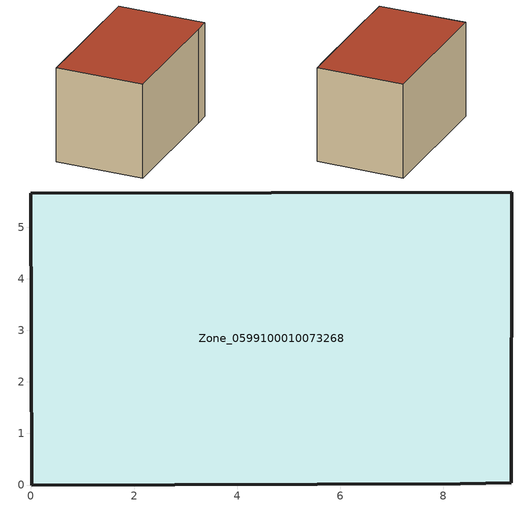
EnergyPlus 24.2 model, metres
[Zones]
Zone_0599100010073268
 floor ground (C_G): 0,5.66 9.32,5.68 9.32,0.05 8.32,0.02 0.02,0 z0
 wall outside (C_F): 9.32,5.68 0,5.66 0.02,0 8.32,0.02 9.32,0.05 9.32,5.68 z0:6.2
 roof outside (C_R): 9.32,0.05 9.32,5.68 0,5.66 0.02,0 8.32,0.02 z6.2
[BUILDING]
Pand.0599100010073268: North Axis=0; Terrain=City; Loads Convergence Tolerance Value=0.04; Temperature Convergence Tolerance Value=0.4; Solar Distribution=FullExterior; Maximum Number of Warmup Days=25; Minimum Number of Warmup Days=1
[Site:Location]
Rotterdam.The.Hague.AP_ZH_NLD Design_Conditions: Latitude=51.96; Longitude=4.45; Time Zone=1; Elevation=-4.5
[SITE:GROUNDTEMPERATURE:BUILDINGSURFACE]
18, 18, 18, 18, 18, 18, 18, 18, 18, 18, 18, 18
[MATERIAL] Thermal Absorptance=0.9; Solar Absorptance=0.7; Visible Absorptance=0.7
Name | Roughness | Thickness | Conductivity | Density | Specific Heat
G.TI.2006-2014 | MediumSmooth | 0.15 | 0.06 | 540 | 1210
F.TI.2006-2014 | Rough | 0.3 | 0.12 | 1920 | 840
R.TI.2006-2014 | MediumRough | 0.2 | 0.08 | 1500 | 1000
[CONSTRUCTION]
C_G: G.TI.2006-2014
C_F: F.TI.2006-2014
C_R: R.TI.2006-2014
[ZONE]
Zone_0599100010073268: Type=1; Multiplier=1; Ceiling Height=Autocalculate; Volume=Autocalculate; Floor Area=autocalculate; Part of Total Floor Area=Yes
[ZONEINFILTRATION:DESIGNFLOWRATE]
Infil_Zone_0599100010073268: Zone or ZoneList or Space or SpaceList=Zone_0599100010073268; Schedule=AlwaysOn; Design Flow Rate Calculation Method=Flow/Area; Flow Rate per Floor Area=0.0015; Constant Term Coefficient=1; Temperature Term Coefficient=0; Velocity Term Coefficient=0; Velocity Squared Term Coefficient=0
[HVACTEMPLATE:ZONE:IDEALLOADSAIRSYSTEM]
Zone_0599100010073268: Maximum Heating Supply Air Temperature=50; Minimum Cooling Supply Air Temperature=13; Maximum Heating Supply Air Humidity Ratio=0.0156; Minimum Cooling Supply Air Humidity Ratio=0.0077; Heating Limit=NoLimit; Cooling Limit=NoLimit; Dehumidification Control Type=ConstantSensibleHeatRatio; Cooling Sensible Heat Ratio=0.7; Dehumidification Setpoint=60; Humidification Control Type=None; Humidification Setpoint=30; Outdoor Air Method=None; Outdoor Air Flow Rate per Person=0.00944; Outdoor Air Flow Rate per Zone Floor Area=0; Outdoor Air Flow Rate per Zone=0; Demand Controlled Ventilation Type=None; Outdoor Air Economizer Type=NoEconomizer; Heat Recovery Type=None; Sensible Heat Recovery Effectiveness=0.7; Latent Heat Recovery Effectiveness=0.65
[ZONECONTROL:THERMOSTAT]
ThermostatControl_Zone_0599100010073268: Zone or ZoneList=Zone_0599100010073268; Control Type Schedule=DualSetpointControlType; Control 1=Thermostat_Zone_0599100010073268; Temperature Difference Between Cutout And Setpoint=0
[THERMOSTATSETPOINT:DUALSETPOINT]
Thermostat_Zone_0599100010073268: Heating Setpoint Temperature Schedule=HeatingSetpoint_Zone_0599100010073268; Cooling Setpoint Temperature Schedule=CoolingSetpoint_Zone_0599100010073268
[SCHEDULE:COMPACT]
HeatingSetpoint_Zone_0599100010073268: Through: 12/31, For: AllDays, Until: 24:00, 21
CoolingSetpoint_Zone_0599100010073268: Through: 12/31, For: AllDays, Until: 24:00, 24
DualSetpointControlType: Through: 12/31, For: AllDays, Until: 24:00, 4
AlwaysOn: Through: 12/31, For: AllDays, Until: 24:00, 1
